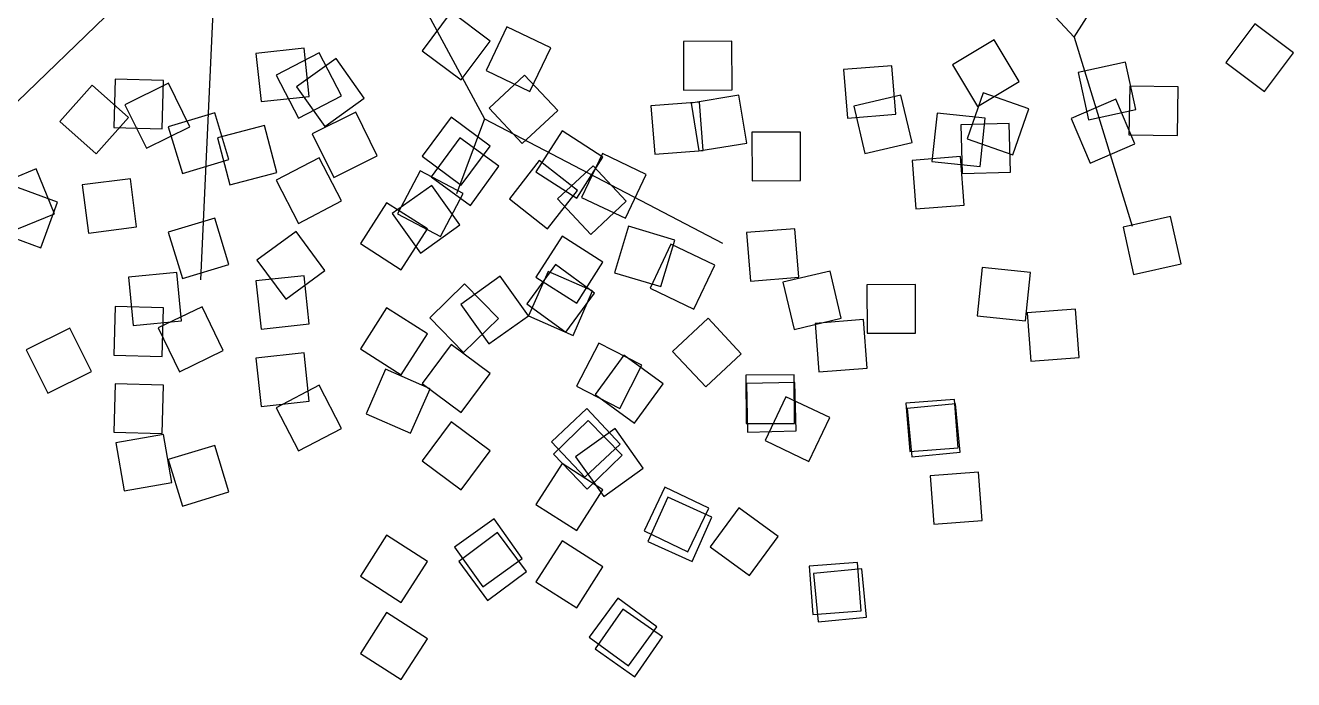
# Model space of a CAD drawing. Extents: x 186.4 to 233.1, y 208.5 to 248.3.
# Drawn here: x 188.636 to 192.687, y 217.824 to 219.913 of the extents above; entities that cross this region are included whole.
import ezdxf

# ---------------------------------------------------------------- set-up
doc = ezdxf.new("R2010")
doc.units = 0
doc.header["$MEASUREMENT"] = 0
doc.layers.get('0').update_dxf_attribs({"linetype": 'CONTINUOUS'})

msp = doc.modelspace()

# ---------------------------------------------------------------- linework, layer by layer
for p, q in [((191.0409, 220.8897, 2.9877), (191.9865, 219.8755, 3.899)), ((189.6018, 220.547, 2.1928), (190.1021, 219.6151, 2.3298)), ((191.9865, 219.8755, 3.899), (192.3634, 220.4717, 4.228)), ((189.2499, 220.2754, 2.6999), (189.1948, 219.1012, 3.3166)), ((187.9915, 219.0738, 4.1731), (189.1427, 220.1839, 2.741)), ((191.9865, 219.8755, 3.899), (192.1715, 219.2725, 4.132)), ((190.1021, 219.6151, 2.3298), (190.013, 219.3753, 2.6656)), ((190.1021, 219.6151, 2.3298), (190.8627, 219.2177, 2.3298))]:
    msp.add_line(p, q)
for points in [[(189.9959, 219.9561, 5.2216), (189.9032, 219.8318, 5.1119), (190.0274, 219.7391, 5.0023), (190.1202, 219.8633, 5.1119)], [(190.1739, 219.9088, 5.5231), (190.1073, 219.7688, 5.4134), (190.2472, 219.7021, 5.3038), (190.3139, 219.8421, 5.4134)], [(192.4702, 219.7948, 3.7003), (192.5941, 219.7016, 3.5907), (192.6873, 219.8256, 3.481), (192.5634, 219.9187, 3.5907)], [(190.7378, 219.8619, 6.0713), (190.7386, 219.7069, 5.9616), (190.8936, 219.7077, 5.852), (190.8928, 219.8627, 5.9616)], [(191.5974, 219.7871, 4.2291), (191.6775, 219.6543, 4.1195), (191.8103, 219.7345, 4.0099), (191.7301, 219.8672, 4.1195)], [(189.5264, 219.8402, 6.1261), (189.3722, 219.824, 6.0164), (189.3884, 219.6698, 5.9068), (189.5426, 219.686, 6.0164)], [(189.5741, 219.826, 5.1188), (189.4365, 219.7544, 5.0091), (189.5081, 219.6169, 4.8995), (189.6456, 219.6884, 5.0091)], [(189.6284, 219.8071, 5.3804), (189.5021, 219.7171, 5.2707), (189.5921, 219.5908, 5.1611), (189.7183, 219.6808, 5.2707)], [(191.2495, 219.772, 5.9068), (191.2616, 219.6174, 5.7972), (191.4161, 219.6295, 5.6875), (191.4041, 219.7841, 5.7972)], [(191.9986, 219.7625, 4.968), (192.0322, 219.6112, 4.8584), (192.1836, 219.6448, 4.7487), (192.15, 219.7961, 4.8584)], [(188.965, 219.6195, 3.2206), (188.849, 219.7224, 3.111), (188.7461, 219.6065, 3.0014), (188.8621, 219.5035, 3.111)], [(189.0773, 219.7376, 5.8258), (188.9223, 219.7418, 5.7161), (188.9181, 219.5868, 5.6065), (189.0731, 219.5826, 5.7161)], [(189.0925, 219.7286, 5.9616), (188.9536, 219.6597, 5.852), (189.0225, 219.5208, 5.7423), (189.1614, 219.5897, 5.852)], [(190.2305, 219.7547, 6.1261), (190.1172, 219.6489, 6.0164), (190.223, 219.5356, 5.9068), (190.3363, 219.6414, 6.0164)], [(190.7624, 219.6654, 3.2412), (190.7869, 219.5123, 3.1316), (190.94, 219.5369, 3.0219), (190.9154, 219.69, 3.1316)], [(191.2818, 219.6551, 3.0767), (191.3175, 219.5042, 2.9671), (191.4684, 219.5398, 2.8575), (191.4327, 219.6907, 2.9671)], [(191.6954, 219.6978, 3.3383), (191.644, 219.5514, 3.2287), (191.7904, 219.5001, 3.1191), (191.8417, 219.6465, 3.2287)], [(192.1636, 219.7191, 3.3508), (192.1612, 219.5641, 3.2412), (192.3163, 219.5617, 3.1316), (192.3187, 219.7167, 3.2412)], [(190.6343, 219.6562, 5.4203), (190.6464, 219.5016, 5.3106), (190.801, 219.5137, 5.201), (190.7889, 219.6683, 5.3106)], [(191.9763, 219.6164, 3.8031), (192.0372, 219.4738, 3.6935), (192.1798, 219.5347, 3.5838), (192.1189, 219.6773, 3.6935)], [(189.2404, 219.6339, 4.9886), (189.0921, 219.5889, 4.8789), (189.1371, 219.4405, 4.7693), (189.2854, 219.4855, 4.8789)], [(189.6911, 219.6357, 6.0027), (189.5522, 219.5668, 5.8931), (189.6211, 219.4279, 5.7835), (189.76, 219.4968, 5.8931)], [(189.9959, 219.6203, 6.0713), (189.9032, 219.496, 5.9616), (190.0274, 219.4033, 5.852), (190.1202, 219.5275, 5.9616)], [(191.548, 219.6332, 4.9555), (191.532, 219.479, 4.8459), (191.6863, 219.463, 4.7362), (191.7023, 219.6172, 4.8459)], [(189.3995, 219.5939, 3.296), (189.2496, 219.5542, 3.1864), (189.2893, 219.4043, 3.0767), (189.4392, 219.444, 3.1864)], [(190.3503, 219.5761, 5.0571), (190.2668, 219.4454, 4.9475), (190.3974, 219.3619, 4.8378), (190.4809, 219.4926, 4.9475)], [(190.9565, 219.572, 4.3581), (190.9573, 219.417, 4.2485), (191.1124, 219.4178, 4.1389), (191.1116, 219.5728, 4.2485)], [(191.6237, 219.5954, 3.9607), (191.6282, 219.4404, 3.8511), (191.7832, 219.4449, 3.7414), (191.7787, 219.5999, 3.8511)], [(190.0233, 219.5545, 5.3929), (189.932, 219.4292, 5.2832), (190.0573, 219.3379, 5.1736), (190.1486, 219.4632, 5.2832)], [(189.5741, 219.4902, 5.9685), (189.4365, 219.4186, 5.8588), (189.5081, 219.2811, 5.7492), (189.6456, 219.3527, 5.8588)], [(190.2775, 219.4816, 3.296), (190.1818, 219.3596, 3.1864), (190.3038, 219.2639, 3.0767), (190.3995, 219.3859, 3.1864)], [(190.4794, 219.504, 5.9685), (190.4127, 219.364, 5.8588), (190.5527, 219.2973, 5.7492), (190.6193, 219.4373, 5.8588)], [(191.4683, 219.4821, 4.1937), (191.4803, 219.3275, 4.0841), (191.6349, 219.3396, 3.9744), (191.6228, 219.4942, 4.0841)], [(188.6698, 219.4548, 5.5299), (188.5263, 219.3961, 5.4203), (188.585, 219.2526, 5.3106), (188.7285, 219.3112, 5.4203)], [(189.8972, 219.4486, 3.2412), (189.8246, 219.3116, 3.1316), (189.9616, 219.239, 3.0219), (190.0342, 219.376, 3.1316)], [(190.4492, 219.4648, 4.413), (190.3359, 219.3589, 4.3033), (190.4418, 219.2456, 4.1937), (190.5551, 219.3515, 4.3033)], [(188.7386, 219.3483, 3.063), (188.593, 219.4016, 2.9534), (188.5397, 219.256, 2.8438), (188.6853, 219.2027, 2.9534)], [(188.9714, 219.4235, 2.9957), (188.8176, 219.4039, 2.8861), (188.8372, 219.2501, 2.7764), (188.991, 219.2697, 2.8861)], [(189.9338, 219.4023, 5.8258), (189.8075, 219.3123, 5.7161), (189.8975, 219.186, 5.6065), (190.0238, 219.276, 5.7161)], [(189.7894, 219.3471, 5.016), (189.706, 219.2164, 4.9063), (189.8366, 219.1329, 4.7967), (189.9201, 219.2636, 4.9063)], [(189.2404, 219.2981, 5.8383), (189.0921, 219.2531, 5.7286), (189.1371, 219.1048, 5.619), (189.2854, 219.1498, 5.7286)], [(192.1425, 219.2691, 3.6729), (192.1761, 219.1178, 3.5633), (192.3275, 219.1514, 3.4536), (192.2939, 219.3028, 3.5633)], [(189.5003, 219.2553, 3.1384), (189.3754, 219.1635, 3.0288), (189.4672, 219.0386, 2.9191), (189.5921, 219.1304, 3.0288)], [(190.3503, 219.2403, 5.9068), (190.2668, 219.1096, 5.7972), (190.3974, 219.0261, 5.6875), (190.4809, 219.1568, 5.7972)], [(190.5619, 219.2721, 3.1384), (190.5175, 219.1235, 3.0288), (190.6661, 219.0791, 2.9191), (190.7105, 219.2277, 3.0288)], [(190.9397, 219.2514, 5.8657), (190.9518, 219.0968, 5.756), (191.1064, 219.1089, 5.6464), (191.0943, 219.2635, 5.756)], [(190.6981, 219.2141, 4.2554), (190.6314, 219.0741, 4.1457), (190.7714, 219.0074, 4.0361), (190.8381, 219.1474, 4.1457)], [(189.1191, 219.1245, 3.1658), (188.9648, 219.1092, 3.0562), (188.9801, 218.9549, 2.9465), (189.1344, 218.9702, 3.0562)], [(190.3287, 219.1497, 5.8383), (190.2374, 219.0244, 5.7286), (190.3627, 218.9331, 5.619), (190.454, 219.0584, 5.7286)], [(190.3057, 219.1275, 3.0767), (190.2432, 218.9856, 2.9671), (190.3852, 218.9231, 2.8575), (190.4476, 219.0651, 2.9671)], [(191.0557, 219.0931, 3.0356), (191.0913, 218.9422, 2.926), (191.2422, 218.9779, 2.8164), (191.2066, 219.1288, 2.926)], [(191.6919, 219.1398, 3.6604), (191.676, 218.9856, 3.5508), (191.8302, 218.9696, 3.4411), (191.8462, 219.1238, 3.5508)], [(189.5264, 219.1139, 4.413), (189.3722, 219.0976, 4.3033), (189.3884, 218.9434, 4.1937), (189.5426, 218.9597, 4.3033)], [(190.0385, 219.0878, 2.9957), (189.9275, 218.9795, 2.8861), (190.0358, 218.8685, 2.7764), (190.1468, 218.9768, 2.8861)], [(190.1525, 219.1124, 4.1127), (190.0263, 219.0224, 4.003), (190.1162, 218.8961, 3.8934), (190.2425, 218.9861, 4.003)], [(191.3238, 219.0852, 4.9886), (191.3246, 218.9301, 4.8789), (191.4797, 218.9309, 4.7693), (191.4789, 219.086, 4.8789)], [(189.0773, 219.0113, 4.1127), (188.9223, 219.0155, 4.003), (188.9181, 218.8605, 3.8934), (189.0731, 218.8563, 4.003)], [(189.2001, 219.0143, 3.0082), (189.0604, 218.9471, 2.8986), (189.1276, 218.8074, 2.7889), (189.2673, 218.8746, 2.8986)], [(189.7894, 219.0113, 5.8657), (189.706, 218.8806, 5.756), (189.8366, 218.7971, 5.6464), (189.9201, 218.9278, 5.756)], [(191.8356, 218.9953, 4.8241), (191.8476, 218.8407, 4.7145), (192.0022, 218.8527, 4.6048), (191.9902, 219.0073, 4.7145)], [(190.8166, 218.978, 5.0434), (190.7033, 218.8721, 4.9338), (190.8091, 218.7588, 4.8241), (190.9224, 218.8647, 4.9338)], [(191.1585, 218.9615, 4.1526), (191.1706, 218.8069, 4.0429), (191.3251, 218.819, 3.9333), (191.3131, 218.9736, 4.0429)], [(188.7776, 218.9465, 5.3655), (188.6387, 218.8775, 5.2558), (188.7076, 218.7387, 5.1462), (188.8465, 218.8076, 5.2558)], [(189.9959, 218.8939, 4.3581), (189.9032, 218.7697, 4.2485), (190.0274, 218.6769, 4.1389), (190.1202, 218.8012, 4.2485)], [(190.4675, 218.8989, 3.0082), (190.3964, 218.761, 2.8986), (190.5343, 218.69, 2.7889), (190.6053, 218.8278, 2.8986)], [(189.5264, 218.8672, 5.0434), (189.3722, 218.8509, 4.9338), (189.3884, 218.6967, 4.8241), (189.5426, 218.713, 4.9338)], [(190.5475, 218.8598, 4.1252), (190.4561, 218.7345, 4.0155), (190.5814, 218.6432, 3.9059), (190.6728, 218.7685, 4.0155)], [(189.7866, 218.8151, 3.0356), (189.7242, 218.6732, 2.926), (189.8661, 218.6108, 2.8164), (189.9286, 218.7527, 2.926)], [(190.9371, 218.7967, 4.3444), (190.9379, 218.6417, 4.2348), (191.093, 218.6425, 4.1252), (191.0922, 218.7975, 4.2348)], [(189.0773, 218.7646, 4.7431), (188.9223, 218.7688, 4.6334), (188.9181, 218.6138, 4.5238), (189.0731, 218.6096, 4.6334)], [(189.5741, 218.7639, 4.2554), (189.4365, 218.6923, 4.1457), (189.5081, 218.5547, 4.0361), (189.6456, 218.6263, 4.1457)], [(190.939, 218.7694, 3.5222), (190.9429, 218.6144, 3.4125), (191.0979, 218.6183, 3.3029), (191.094, 218.7733, 3.4125)], [(191.0654, 218.7273, 4.8858), (190.9987, 218.5873, 4.7761), (191.1387, 218.5206, 4.6665), (191.2054, 218.6606, 4.7761)], [(191.4489, 218.7068, 4.18), (191.4609, 218.5522, 4.0703), (191.6155, 218.5643, 3.9607), (191.6035, 218.7189, 4.0703)], [(190.4298, 218.6895, 4.3993), (190.3165, 218.5837, 4.2896), (190.4224, 218.4704, 4.18), (190.5357, 218.5762, 4.2896)], [(191.4524, 218.6898, 3.3577), (191.4676, 218.5355, 3.2481), (191.6219, 218.5506, 3.1384), (191.6067, 218.7049, 3.2481)], [(189.9959, 218.6472, 4.9886), (189.9032, 218.523, 4.8789), (190.0274, 218.4302, 4.7693), (190.1202, 218.5545, 4.8789)], [(190.4339, 218.652, 3.577), (190.3228, 218.5438, 3.4673), (190.4309, 218.4327, 3.3577), (190.5421, 218.5408, 3.4673)], [(189.0774, 218.6066, 3.0014), (188.9246, 218.5801, 2.8917), (188.9511, 218.4273, 2.7821), (189.1039, 218.4538, 2.8917)], [(190.5199, 218.6255, 4.7431), (190.3936, 218.5355, 4.6334), (190.4836, 218.4093, 4.5238), (190.6098, 218.4993, 4.6334)], [(189.2404, 218.5718, 4.1252), (189.0921, 218.5268, 4.0155), (189.1371, 218.3784, 3.9059), (189.2854, 218.4234, 4.0155)], [(190.3503, 218.5139, 4.1937), (190.2668, 218.3833, 4.0841), (190.3974, 218.2998, 3.9744), (190.4809, 218.4304, 4.0841)], [(191.5258, 218.4747, 4.783), (191.5379, 218.3201, 4.6734), (191.6925, 218.3321, 4.5637), (191.6804, 218.4867, 4.6734)], [(190.6787, 218.4388, 4.2417), (190.612, 218.2988, 4.132), (190.752, 218.2322, 4.0224), (190.8187, 218.3721, 4.132)], [(190.6878, 218.4063, 3.4194), (190.624, 218.265, 3.3097), (190.7653, 218.2012, 3.2001), (190.8291, 218.3425, 3.3097)], [(190.9148, 218.373, 4.7556), (190.8235, 218.2477, 4.646), (190.9488, 218.1563, 4.5363), (191.0401, 218.2816, 4.646)], [(190.1331, 218.3371, 4.099), (190.0069, 218.2471, 3.9893), (190.0969, 218.1208, 3.8797), (190.2231, 218.2108, 3.9893)], [(189.7894, 218.2849, 4.1526), (189.706, 218.1543, 4.0429), (189.8366, 218.0708, 3.9333), (189.9201, 218.2014, 4.0429)], [(190.1444, 218.2936, 3.2767), (190.02, 218.2011, 3.167), (190.1125, 218.0767, 3.0574), (190.2369, 218.1692, 3.167)], [(190.3503, 218.2672, 4.8241), (190.2668, 218.1366, 4.7145), (190.3974, 218.0531, 4.6048), (190.4809, 218.1838, 4.7145)], [(191.1391, 218.1862, 4.1389), (191.1512, 218.0317, 4.0292), (191.3058, 218.0437, 3.9196), (191.2937, 218.1983, 4.0292)], [(191.1532, 218.163, 3.3166), (191.1684, 218.0087, 3.2069), (191.3227, 218.0239, 3.0973), (191.3075, 218.1782, 3.2069)], [(190.5281, 218.0846, 4.1115), (190.4367, 217.9593, 4.0018), (190.562, 217.8679, 3.8922), (190.6534, 217.9932, 4.0018)], [(189.7894, 218.0382, 4.783), (189.706, 217.9076, 4.6734), (189.8366, 217.8241, 4.5637), (189.9201, 217.9548, 4.6734)], [(190.5443, 218.0491, 3.2892), (190.4555, 217.922, 3.1795), (190.5826, 217.8332, 3.0699), (190.6714, 217.9603, 3.1795)]]:
    msp.add_3dface(points)

doc.saveas('drawing.dxf')
